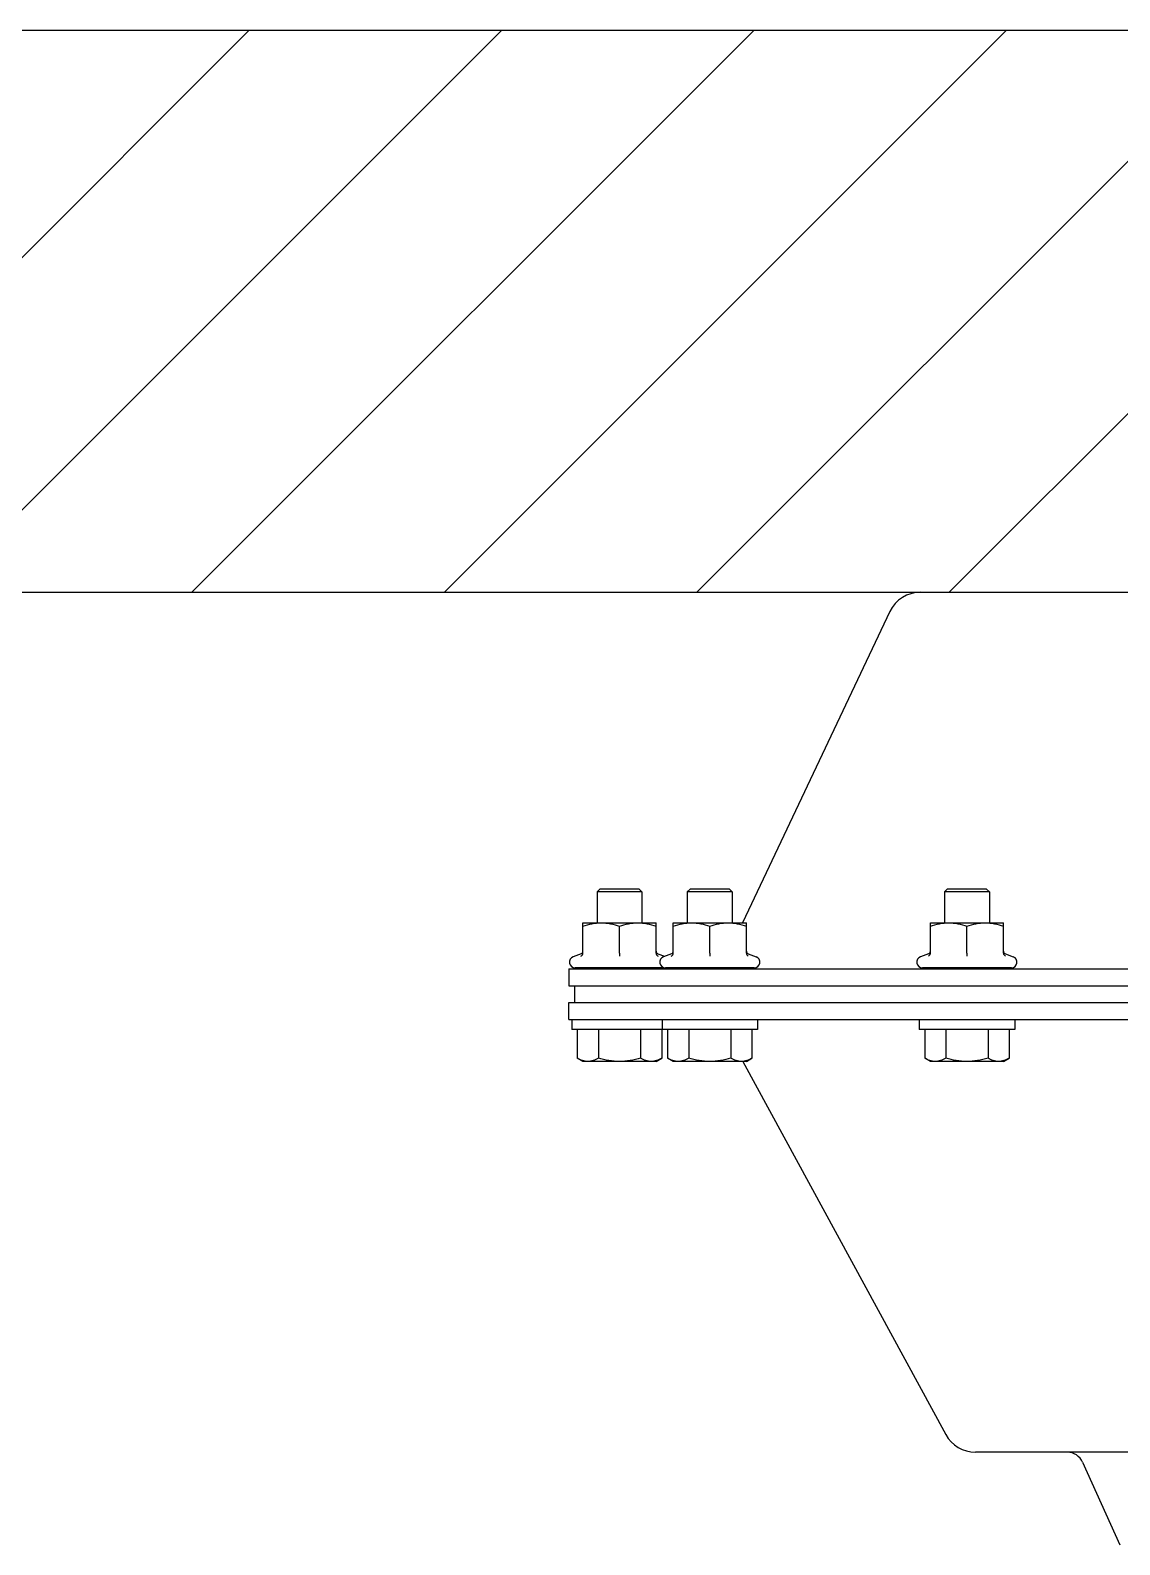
# Model space of a CAD drawing. Header units: millimetres. Extents: x 1186 to 6713, y 237 to 5598.
# Drawn here: x 4354.4 to 4548.2, y 1288.5 to 1558 of the extents above; entities that cross this region are included whole.
import ezdxf

# ---------------------------------------------------------------- set-up
doc = ezdxf.new("R2010")
doc.units = ezdxf.units.MM
doc.header["$LTSCALE"] = 384.175
doc.layers.get('0').update_dxf_attribs({"linetype": 'CONTINUOUS'})
doc.layers.add('02___PRT_ALL_AXES', color=7, linetype='CONTINUOUS')

msp = doc.modelspace()

# ---------------------------------------------------------------- hatches: boundary and pattern name
h = msp.add_hatch()
h.set_pattern_fill('ANSI31', color=256, scale=10)
h.set_pattern_definition([(45, (44.53, 217.525), (-22.45064, 22.45064), [])])
h.paths.add_polyline_path([(4015.6483, 1557.991), (4100.20204, 1557.991), (4100.20204, 1457.991), (4560.23262, 1457.991), (4560.23262, 1557.991)])

# ---------------------------------------------------------------- linework, layer by layer
for p, q in [((3880.20204, 1557.991), (5102.55559, 1557.991)), ((3880.20204, 1457.991), (4560.23262, 1457.991)), ((4450.23266, 1387.991), (4670.23266, 1387.991)), ((4450.23266, 1387.991), (4670.23266, 1387.991))]:
    msp.add_line(p, q)
at = {"linetype": 'Continuous'}
for p, q in [((4455.23266, 1404.691), (4455.73266, 1405.191)), ((4463.23266, 1404.691), (4455.23266, 1404.691)), ((4455.23266, 1404.691), (4455.23266, 1399.191)), ((4462.73266, 1405.191), (4455.73266, 1405.191)), ((4463.23266, 1404.691), (4462.73266, 1405.191)), ((4463.23266, 1404.691), (4463.23266, 1399.191)), ((4471.29408, 1404.691), (4471.79408, 1405.191)), ((4479.29408, 1404.691), (4471.29408, 1404.691)), ((4471.29408, 1404.691), (4471.29408, 1399.191)), ((4478.79408, 1405.191), (4471.79408, 1405.191)), ((4479.29408, 1404.691), (4478.79408, 1405.191)), ((4479.29408, 1404.691), (4479.29408, 1399.191)), ((4517.03313, 1404.691), (4517.53313, 1405.191)), ((4525.03313, 1404.691), (4517.03313, 1404.691)), ((4517.03313, 1404.691), (4517.03313, 1399.191)), ((4524.53313, 1405.191), (4517.53313, 1405.191)), ((4525.03313, 1404.691), (4524.53313, 1405.191)), ((4525.03313, 1404.691), (4525.03313, 1399.191)), ((4452.73266, 1399.191), (4465.73266, 1399.191)), ((4452.73279, 1393.79806), (4452.73266, 1399.191)), ((4459.23292, 1393.79806), (4459.23292, 1398.61045)), ((4465.73279, 1393.79806), (4465.73266, 1399.191)), ((4468.79408, 1399.191), (4481.79408, 1399.191)), ((4468.79421, 1393.79806), (4468.79408, 1399.191)), ((4475.29434, 1393.79806), (4475.29434, 1398.61045)), ((4481.79421, 1393.79806), (4481.79408, 1399.191)), ((4514.53313, 1399.191), (4527.53313, 1399.191)), ((4514.53326, 1393.79806), (4514.53313, 1399.191)), ((4521.03339, 1393.79806), (4521.03339, 1398.61045)), ((4527.53326, 1393.79806), (4527.53313, 1399.191)), ((4452.40352, 1393.6712), (4450.98629, 1393.15537)), ((4466.0618, 1393.6712), (4467.26337, 1393.23387)), ((4468.46494, 1393.6712), (4467.04771, 1393.15537)), ((4482.12322, 1393.6712), (4483.54045, 1393.15537)), ((4514.20399, 1393.6712), (4512.78676, 1393.15537)), ((4527.86227, 1393.6712), (4529.2795, 1393.15537)), ((4467.13266, 1391.191), (4451.33266, 1391.191)), ((4451.33266, 1391.01937), (4451.33266, 1391.191)), ((4451.34933, 1391.191), (4451.34906, 1391.18874)), ((4451.4804, 1391.191), (4451.4804, 1390.991)), ((4452.32973, 1391.191), (4452.32973, 1390.991)), ((4453.85477, 1391.191), (4453.85477, 1390.991)), ((4455.90624, 1391.191), (4455.90624, 1390.991)), ((4458.28332, 1391.191), (4458.28332, 1390.991)), ((4460.75333, 1391.191), (4460.75333, 1390.991)), ((4463.07448, 1391.191), (4463.07448, 1390.991)), ((4465.01957, 1391.191), (4465.01957, 1390.991)), ((4466.3982, 1391.191), (4466.3982, 1390.991)), ((4467.07541, 1391.191), (4467.07541, 1390.991)), ((4467.13266, 1391.01937), (4467.13266, 1391.191)), ((4483.19408, 1391.191), (4467.39408, 1391.191)), ((4467.39408, 1391.01937), (4467.39408, 1391.191)), ((4467.41075, 1391.191), (4467.41048, 1391.18874)), ((4467.54182, 1391.191), (4467.54182, 1390.991)), ((4468.39115, 1391.191), (4468.39115, 1390.991)), ((4469.91619, 1391.191), (4469.91619, 1390.991)), ((4471.96766, 1391.191), (4471.96766, 1390.991)), ((4474.34474, 1391.191), (4474.34474, 1390.991)), ((4476.81475, 1391.191), (4476.81475, 1390.991)), ((4479.1359, 1391.191), (4479.1359, 1390.991)), ((4481.08099, 1391.191), (4481.08099, 1390.991)), ((4482.45962, 1391.191), (4482.45962, 1390.991)), ((4483.13683, 1391.191), (4483.13683, 1390.991)), ((4483.19408, 1391.01937), (4483.19408, 1391.191)), ((4528.93313, 1391.191), (4513.13313, 1391.191)), ((4513.13313, 1391.01937), (4513.13313, 1391.191)), ((4513.1498, 1391.191), (4513.14953, 1391.18874)), ((4513.28087, 1391.191), (4513.28087, 1390.991)), ((4514.1302, 1391.191), (4514.1302, 1390.991)), ((4515.65524, 1391.191), (4515.65524, 1390.991)), ((4517.70671, 1391.191), (4517.70671, 1390.991)), ((4520.08379, 1391.191), (4520.08379, 1390.991)), ((4522.5538, 1391.191), (4522.5538, 1390.991)), ((4524.87495, 1391.191), (4524.87495, 1390.991)), ((4526.82004, 1391.191), (4526.82004, 1390.991)), ((4528.19867, 1391.191), (4528.19867, 1390.991)), ((4528.87588, 1391.191), (4528.87588, 1390.991)), ((4528.93313, 1391.01937), (4528.93313, 1391.191)), ((4451.72711, 1380.191), (4451.72711, 1375.09156)), ((4455.4798, 1380.191), (4455.4798, 1375.09156)), ((4462.98535, 1380.191), (4462.98535, 1375.09156)), ((4466.73821, 1380.191), (4466.73821, 1375.09156)), ((4467.78852, 1380.191), (4467.78852, 1375.09156)), ((4471.54122, 1380.191), (4471.54122, 1375.09156)), ((4479.04677, 1380.191), (4479.04677, 1375.09156)), ((4482.79963, 1380.191), (4482.79963, 1375.09156)), ((4513.52757, 1380.191), (4513.52757, 1375.09156)), ((4517.28027, 1380.191), (4517.28027, 1375.09156)), ((4524.78582, 1380.191), (4524.78582, 1375.09156)), ((4528.53868, 1380.191), (4528.53868, 1375.09156)), ((4452.73266, 1374.511), (4451.72716, 1375.09153)), ((4465.73266, 1374.511), (4452.73266, 1374.511)), ((4465.73266, 1374.511), (4466.73816, 1375.09153)), ((4468.79408, 1374.511), (4467.78858, 1375.09153)), ((4481.79408, 1374.511), (4468.79408, 1374.511)), ((4481.79408, 1374.511), (4482.79957, 1375.09153)), ((4514.53313, 1374.511), (4513.52763, 1375.09153)), ((4527.53313, 1374.511), (4514.53313, 1374.511)), ((4527.53313, 1374.511), (4528.53863, 1375.09153))]:
    msp.add_line(p, q, dxfattribs=at)
for points in [[(4452.40369, 1393.67126), (4452.48863, 1393.71158), (4452.58989, 1393.79126), (4452.6674, 1393.89412), (4452.71606, 1394.01333), (4452.73266, 1394.1411)], [(4465.73266, 1394.1411), (4465.74926, 1394.01333), (4465.79792, 1393.89412), (4465.87543, 1393.79126), (4465.97669, 1393.71158), (4466.06163, 1393.67126)], [(4468.46511, 1393.67126), (4468.55004, 1393.71158), (4468.65131, 1393.79126), (4468.72882, 1393.89412), (4468.77748, 1394.01333), (4468.79408, 1394.1411)], [(4481.79408, 1394.1411), (4481.81068, 1394.01333), (4481.85933, 1393.89412), (4481.93684, 1393.79126), (4482.03811, 1393.71158), (4482.12305, 1393.67126)], [(4514.20416, 1393.67126), (4514.28909, 1393.71158), (4514.39036, 1393.79126), (4514.46787, 1393.89412), (4514.51653, 1394.01333), (4514.53313, 1394.1411)], [(4527.53313, 1394.1411), (4527.54973, 1394.01333), (4527.59838, 1393.89412), (4527.67589, 1393.79126), (4527.77716, 1393.71158), (4527.8621, 1393.67126)]]:
    msp.add_lwpolyline(points, dxfattribs=at)
for centre, radius, start, end in [((4451.33266, 1392.20373), 1.01272, 110, 270), ((4467.39408, 1392.20373), 1.01272, 110, 270), ((4483.19408, 1392.20373), 1.01272, 270, 70), ((4513.13313, 1392.20373), 1.01272, 110, 270), ((4528.93313, 1392.20373), 1.01272, 270, 70), ((4460.1253, 1391.991), 1, 270, 306.8698976), ((4461.40721, 1392.56175), 1.56505, 285.1285844, 286.427399), ((4461.86723, 1391.991), 1, 270, 306.8698976), ((4463.59423, 1392.47901), 1.488, 269.9962147, 271.670534), ((4463.59566, 1392.43245), 1.44142, 271.6677458, 273.9115257), ((4463.69372, 1391.991), 1, 270, 306.8698976), ((4467.13266, 1392.20373), 1.01272, 270, 277.4621701), ((4476.18672, 1391.991), 1, 270, 306.8698976), ((4477.46863, 1392.56175), 1.56505, 285.1285844, 286.427399), ((4477.92865, 1391.991), 1, 270, 306.8698976), ((4479.65565, 1392.47901), 1.488, 269.9962147, 271.670534), ((4479.65708, 1392.43245), 1.44142, 271.6677458, 273.9115257), ((4479.75514, 1391.991), 1, 270, 306.8698976), ((4521.92577, 1391.991), 1, 270, 306.8698976), ((4523.20768, 1392.56175), 1.56505, 285.1285844, 286.427399), ((4523.6677, 1391.991), 1, 270, 306.8698976), ((4525.3947, 1392.47901), 1.488, 269.9962147, 271.670534), ((4525.39613, 1392.43245), 1.44142, 271.6677458, 273.9115257), ((4525.49419, 1391.991), 1, 270, 306.8698976)]:
    msp.add_arc(centre, radius, start, end, dxfattribs=at)
for points, knots in [([(4452.73279, 1398.61045), (4453.25849, 1398.78567), (4454.0623, 1399.00546), (4455.15688, 1399.16352), (4455.70786, 1399.191), (4455.98286, 1399.191)], [0, 0, 0, 0, 0.501596867, 0.751073435, 1, 1, 1, 1]), ([(4455.98286, 1399.191), (4456.25786, 1399.191), (4456.80884, 1399.1636), (4457.90344, 1399.00559), (4458.70722, 1398.78568), (4459.23292, 1398.61045)], [0, 0, 0, 0, 0.248926179, 0.49840194, 1, 1, 1, 1]), ([(4459.23292, 1398.61045), (4459.7586, 1398.78567), (4460.56238, 1399.00546), (4461.65691, 1399.16352), (4462.20787, 1399.191), (4462.48286, 1399.191)], [0, 0, 0, 0, 0.501597416, 0.751073799, 1, 1, 1, 1]), ([(4462.48286, 1399.191), (4462.75785, 1399.191), (4463.30881, 1399.1636), (4464.40336, 1399.00559), (4465.20711, 1398.78568), (4465.73279, 1398.61045)], [0, 0, 0, 0, 0.248925815, 0.49840139, 1, 1, 1, 1]), ([(4468.79421, 1398.61045), (4469.31991, 1398.78567), (4470.12372, 1399.00546), (4471.2183, 1399.16352), (4471.76928, 1399.191), (4472.04428, 1399.191)], [0, 0, 0, 0, 0.501596867, 0.751073435, 1, 1, 1, 1]), ([(4472.04428, 1399.191), (4472.31928, 1399.191), (4472.87026, 1399.1636), (4473.96485, 1399.00559), (4474.76864, 1398.78568), (4475.29434, 1398.61045)], [0, 0, 0, 0, 0.248926179, 0.49840194, 1, 1, 1, 1]), ([(4475.29434, 1398.61045), (4475.82002, 1398.78567), (4476.6238, 1399.00546), (4477.71833, 1399.16352), (4478.26929, 1399.191), (4478.54428, 1399.191)], [0, 0, 0, 0, 0.501597416, 0.751073799, 1, 1, 1, 1]), ([(4478.54428, 1399.191), (4478.81927, 1399.191), (4479.37023, 1399.1636), (4480.46478, 1399.00559), (4481.26853, 1398.78568), (4481.79421, 1398.61045)], [0, 0, 0, 0, 0.248925815, 0.49840139, 1, 1, 1, 1]), ([(4514.53326, 1398.61045), (4515.05896, 1398.78567), (4515.86277, 1399.00546), (4516.95735, 1399.16352), (4517.50833, 1399.191), (4517.78333, 1399.191)], [0, 0, 0, 0, 0.501596867, 0.751073435, 1, 1, 1, 1]), ([(4517.78333, 1399.191), (4518.05833, 1399.191), (4518.60931, 1399.1636), (4519.70391, 1399.00559), (4520.50769, 1398.78568), (4521.03339, 1398.61045)], [0, 0, 0, 0, 0.248926179, 0.49840194, 1, 1, 1, 1]), ([(4521.03339, 1398.61045), (4521.55907, 1398.78567), (4522.36285, 1399.00546), (4523.45738, 1399.16352), (4524.00834, 1399.191), (4524.28333, 1399.191)], [0, 0, 0, 0, 0.501597416, 0.751073799, 1, 1, 1, 1]), ([(4524.28333, 1399.191), (4524.55832, 1399.191), (4525.10928, 1399.1636), (4526.20383, 1399.00559), (4527.00758, 1398.78568), (4527.53326, 1398.61045)], [0, 0, 0, 0, 0.248925815, 0.49840139, 1, 1, 1, 1]), ([(4452.38092, 1393.27712), (4452.42915, 1393.29739), (4452.52197, 1393.35298), (4452.63516, 1393.47301), (4452.71325, 1393.62503), (4452.73281, 1393.7401), (4452.73279, 1393.79806)], [0, 0, 0, 0, 0.236814898, 0.482481017, 0.737629114, 1, 1, 1, 1]), ([(4459.23294, 1393.79829), (4459.23294, 1393.69084), (4459.23204, 1393.51712), (4459.23293, 1393.34339), (4459.23294, 1393.27712)], [0, 0, 0, 0, 0.618489697, 1, 1, 1, 1]), ([(4465.73279, 1393.79806), (4465.73278, 1393.7401), (4465.75235, 1393.62503), (4465.83044, 1393.47302), (4465.94362, 1393.35299), (4466.03644, 1393.29739), (4466.08468, 1393.27712)], [0, 0, 0, 0, 0.262370076, 0.517510589, 0.76317528, 1, 1, 1, 1]), ([(4468.44234, 1393.27712), (4468.49057, 1393.29739), (4468.58339, 1393.35298), (4468.69658, 1393.47301), (4468.77467, 1393.62503), (4468.79422, 1393.7401), (4468.79421, 1393.79806)], [0, 0, 0, 0, 0.236814898, 0.482481017, 0.737629114, 1, 1, 1, 1]), ([(4475.29436, 1393.79829), (4475.29436, 1393.69084), (4475.29346, 1393.51712), (4475.29435, 1393.34339), (4475.29436, 1393.27712)], [0, 0, 0, 0, 0.618489697, 1, 1, 1, 1]), ([(4481.79421, 1393.79806), (4481.7942, 1393.7401), (4481.81377, 1393.62503), (4481.89186, 1393.47302), (4482.00504, 1393.35299), (4482.09786, 1393.29739), (4482.1461, 1393.27712)], [0, 0, 0, 0, 0.262370076, 0.517510589, 0.76317528, 1, 1, 1, 1]), ([(4514.18139, 1393.27712), (4514.22962, 1393.29739), (4514.32244, 1393.35298), (4514.43563, 1393.47301), (4514.51372, 1393.62503), (4514.53327, 1393.7401), (4514.53326, 1393.79806)], [0, 0, 0, 0, 0.236814898, 0.482481017, 0.737629114, 1, 1, 1, 1]), ([(4521.03341, 1393.79829), (4521.03341, 1393.69084), (4521.03251, 1393.51712), (4521.0334, 1393.34339), (4521.03341, 1393.27712)], [0, 0, 0, 0, 0.618489697, 1, 1, 1, 1]), ([(4527.53326, 1393.79806), (4527.53325, 1393.7401), (4527.55282, 1393.62503), (4527.63091, 1393.47302), (4527.74409, 1393.35299), (4527.83691, 1393.29739), (4527.88515, 1393.27712)], [0, 0, 0, 0, 0.262370076, 0.517510589, 0.76317528, 1, 1, 1, 1]), ([(4451.34906, 1391.18874), (4451.34483, 1391.1537), (4451.33815, 1391.09739), (4451.33266, 1391.04077), (4451.33266, 1391.01932)], [0, 0, 0, 0, 0.621958647, 1, 1, 1, 1]), ([(4451.89368, 1391.191), (4451.87177, 1391.15916), (4451.82797, 1391.10367), (4451.74241, 1391.02593), (4451.66638, 1390.991), (4451.62035, 1390.991)], [0, 0, 0, 0, 0.33281063, 0.603700742, 1, 1, 1, 1]), ([(4453.15642, 1391.191), (4453.08017, 1391.12682), (4452.91832, 1391.0279), (4452.7317, 1390.991), (4452.64574, 1390.991)], [0, 0, 0, 0, 0.536927915, 1, 1, 1, 1]), ([(4455.01395, 1391.191), (4454.90772, 1391.12342), (4454.67993, 1391.02368), (4454.43446, 1390.991), (4454.3159, 1390.991)], [0, 0, 0, 0, 0.515026758, 1, 1, 1, 1]), ([(4457.28443, 1391.191), (4457.15964, 1391.12174), (4456.89077, 1391.02188), (4456.60724, 1390.991), (4456.46734, 1390.991)], [0, 0, 0, 0, 0.50499978, 1, 1, 1, 1]), ([(4459.74562, 1391.191), (4459.68058, 1391.15594), (4459.41023, 1391.03613), (4459.11043, 1390.991), (4458.88947, 1390.991)], [0, 0, 0, 0, 0.250617832, 1, 1, 1, 1]), ([(4461.81567, 1391.05095), (4461.77764, 1391.04066), (4461.62324, 1391.00505), (4461.46416, 1390.991), (4461.3452, 1390.991)], [0, 0, 0, 0, 0.248784805, 1, 1, 1, 1]), ([(4464.28136, 1391.191), (4464.19608, 1391.13136), (4464.00543, 1391.03865), (4463.79807, 1391.00151), (4463.69399, 1390.99438)], [0, 0, 0, 0, 0.499372913, 1, 1, 1, 1]), ([(4465.91192, 1391.191), (4465.84687, 1391.12548), (4465.69025, 1391.02071), (4465.50574, 1390.991), (4465.41614, 1390.991)], [0, 0, 0, 0, 0.507493356, 1, 1, 1, 1]), ([(4466.88866, 1391.191), (4466.87414, 1391.15932), (4466.84295, 1391.10311), (4466.78098, 1391.03696), (4466.70938, 1390.99849), (4466.65805, 1390.991), (4466.63286, 1390.991)], [0, 0, 0, 0, 0.304126906, 0.556517708, 0.780208765, 1, 1, 1, 1]), ([(4467.41048, 1391.18874), (4467.40625, 1391.1537), (4467.39957, 1391.09739), (4467.39408, 1391.04077), (4467.39408, 1391.01932)], [0, 0, 0, 0, 0.621958647, 1, 1, 1, 1]), ([(4467.9551, 1391.191), (4467.93319, 1391.15916), (4467.88939, 1391.10367), (4467.80383, 1391.02593), (4467.7278, 1390.991), (4467.68177, 1390.991)], [0, 0, 0, 0, 0.33281063, 0.603700742, 1, 1, 1, 1]), ([(4469.21784, 1391.191), (4469.14159, 1391.12682), (4468.97974, 1391.0279), (4468.79312, 1390.991), (4468.70716, 1390.991)], [0, 0, 0, 0, 0.536927915, 1, 1, 1, 1]), ([(4471.07537, 1391.191), (4470.96914, 1391.12342), (4470.74135, 1391.02368), (4470.49587, 1390.991), (4470.37731, 1390.991)], [0, 0, 0, 0, 0.515026758, 1, 1, 1, 1]), ([(4473.34585, 1391.191), (4473.22106, 1391.12174), (4472.95219, 1391.02188), (4472.66866, 1390.991), (4472.52876, 1390.991)], [0, 0, 0, 0, 0.50499978, 1, 1, 1, 1]), ([(4475.80704, 1391.191), (4475.74199, 1391.15594), (4475.47165, 1391.03613), (4475.17185, 1390.991), (4474.95089, 1390.991)], [0, 0, 0, 0, 0.250617832, 1, 1, 1, 1]), ([(4477.87708, 1391.05095), (4477.83905, 1391.04066), (4477.68466, 1391.00505), (4477.52558, 1390.991), (4477.40662, 1390.991)], [0, 0, 0, 0, 0.248784805, 1, 1, 1, 1]), ([(4480.34278, 1391.191), (4480.2575, 1391.13136), (4480.06685, 1391.03865), (4479.85949, 1391.00151), (4479.75541, 1390.99438)], [0, 0, 0, 0, 0.499372913, 1, 1, 1, 1]), ([(4481.97334, 1391.191), (4481.90829, 1391.12548), (4481.75166, 1391.02071), (4481.56716, 1390.991), (4481.47756, 1390.991)], [0, 0, 0, 0, 0.507493356, 1, 1, 1, 1]), ([(4482.95008, 1391.191), (4482.93556, 1391.15932), (4482.90437, 1391.10311), (4482.8424, 1391.03696), (4482.7708, 1390.99849), (4482.71947, 1390.991), (4482.69428, 1390.991)], [0, 0, 0, 0, 0.304126906, 0.556517708, 0.780208765, 1, 1, 1, 1]), ([(4513.14953, 1391.18874), (4513.1453, 1391.1537), (4513.13862, 1391.09739), (4513.13313, 1391.04077), (4513.13313, 1391.01932)], [0, 0, 0, 0, 0.621958647, 1, 1, 1, 1]), ([(4513.69415, 1391.191), (4513.67224, 1391.15916), (4513.62844, 1391.10367), (4513.54288, 1391.02593), (4513.46685, 1390.991), (4513.42082, 1390.991)], [0, 0, 0, 0, 0.33281063, 0.603700742, 1, 1, 1, 1]), ([(4514.95689, 1391.191), (4514.88064, 1391.12682), (4514.71879, 1391.0279), (4514.53217, 1390.991), (4514.44621, 1390.991)], [0, 0, 0, 0, 0.536927915, 1, 1, 1, 1]), ([(4516.81442, 1391.191), (4516.70819, 1391.12342), (4516.4804, 1391.02368), (4516.23493, 1390.991), (4516.11637, 1390.991)], [0, 0, 0, 0, 0.515026758, 1, 1, 1, 1]), ([(4519.0849, 1391.191), (4518.96011, 1391.12174), (4518.69124, 1391.02188), (4518.40771, 1390.991), (4518.26781, 1390.991)], [0, 0, 0, 0, 0.50499978, 1, 1, 1, 1]), ([(4521.54609, 1391.191), (4521.48104, 1391.15594), (4521.2107, 1391.03613), (4520.9109, 1390.991), (4520.68994, 1390.991)], [0, 0, 0, 0, 0.250617832, 1, 1, 1, 1]), ([(4523.61614, 1391.05095), (4523.5781, 1391.04066), (4523.42371, 1391.00505), (4523.26463, 1390.991), (4523.14567, 1390.991)], [0, 0, 0, 0, 0.248784805, 1, 1, 1, 1]), ([(4526.08183, 1391.191), (4525.99655, 1391.13136), (4525.8059, 1391.03865), (4525.59854, 1391.00151), (4525.49446, 1390.99438)], [0, 0, 0, 0, 0.499372913, 1, 1, 1, 1]), ([(4527.71239, 1391.191), (4527.64734, 1391.12548), (4527.49071, 1391.02071), (4527.30621, 1390.991), (4527.21661, 1390.991)], [0, 0, 0, 0, 0.507493356, 1, 1, 1, 1]), ([(4528.68913, 1391.191), (4528.67461, 1391.15932), (4528.64342, 1391.10311), (4528.58145, 1391.03696), (4528.50985, 1390.99849), (4528.45852, 1390.991), (4528.43333, 1390.991)], [0, 0, 0, 0, 0.304126906, 0.556517708, 0.780208765, 1, 1, 1, 1]), ([(4453.60345, 1374.511), (4453.44431, 1374.511), (4453.12232, 1374.539), (4452.47892, 1374.70122), (4452.02166, 1374.9215), (4451.72716, 1375.09153)], [0, 0, 0, 0, 0.240594631, 0.485881976, 1, 1, 1, 1]), ([(4455.4798, 1375.09156), (4455.1853, 1374.92153), (4454.72798, 1374.70136), (4454.0846, 1374.53908), (4453.7626, 1374.511), (4453.60345, 1374.511)], [0, 0, 0, 0, 0.514108398, 0.759401562, 1, 1, 1, 1]), ([(4459.23257, 1374.511), (4458.59819, 1374.511), (4457.32754, 1374.62288), (4456.08951, 1374.91555), (4455.4798, 1375.09156)], [0, 0, 0, 0, 0.499908745, 1, 1, 1, 1]), ([(4462.98535, 1375.09156), (4462.37563, 1374.91555), (4461.13763, 1374.62274), (4459.86696, 1374.511), (4459.23257, 1374.511)], [0, 0, 0, 0, 0.500091423, 1, 1, 1, 1]), ([(4464.86178, 1374.511), (4464.70263, 1374.511), (4464.38061, 1374.539), (4463.73717, 1374.70124), (4463.27987, 1374.92152), (4462.98535, 1375.09156)], [0, 0, 0, 0, 0.240595263, 0.485882957, 1, 1, 1, 1]), ([(4466.73821, 1375.09156), (4466.4437, 1374.92153), (4465.98636, 1374.70136), (4465.34295, 1374.53908), (4465.02093, 1374.511), (4464.86178, 1374.511)], [0, 0, 0, 0, 0.51410682, 0.759400505, 1, 1, 1, 1]), ([(4469.66487, 1374.511), (4469.50573, 1374.511), (4469.18374, 1374.539), (4468.54034, 1374.70122), (4468.08308, 1374.9215), (4467.78858, 1375.09153)], [0, 0, 0, 0, 0.240594631, 0.485881976, 1, 1, 1, 1]), ([(4471.54122, 1375.09156), (4471.24672, 1374.92153), (4470.7894, 1374.70136), (4470.14602, 1374.53908), (4469.82402, 1374.511), (4469.66487, 1374.511)], [0, 0, 0, 0, 0.514108398, 0.759401562, 1, 1, 1, 1]), ([(4475.29399, 1374.511), (4474.65961, 1374.511), (4473.38896, 1374.62288), (4472.15093, 1374.91555), (4471.54122, 1375.09156)], [0, 0, 0, 0, 0.499908745, 1, 1, 1, 1]), ([(4479.04677, 1375.09156), (4478.43705, 1374.91555), (4477.19905, 1374.62274), (4475.92837, 1374.511), (4475.29399, 1374.511)], [0, 0, 0, 0, 0.500091423, 1, 1, 1, 1]), ([(4480.9232, 1374.511), (4480.76405, 1374.511), (4480.44203, 1374.539), (4479.79859, 1374.70124), (4479.34129, 1374.92152), (4479.04677, 1375.09156)], [0, 0, 0, 0, 0.240595263, 0.485882957, 1, 1, 1, 1]), ([(4482.79963, 1375.09156), (4482.50512, 1374.92153), (4482.04778, 1374.70136), (4481.40437, 1374.53908), (4481.08235, 1374.511), (4480.9232, 1374.511)], [0, 0, 0, 0, 0.51410682, 0.759400505, 1, 1, 1, 1]), ([(4515.40392, 1374.511), (4515.24478, 1374.511), (4514.92279, 1374.539), (4514.27939, 1374.70122), (4513.82213, 1374.9215), (4513.52763, 1375.09153)], [0, 0, 0, 0, 0.240594631, 0.485881976, 1, 1, 1, 1]), ([(4517.28027, 1375.09156), (4516.98577, 1374.92153), (4516.52845, 1374.70136), (4515.88507, 1374.53908), (4515.56307, 1374.511), (4515.40392, 1374.511)], [0, 0, 0, 0, 0.514108398, 0.759401562, 1, 1, 1, 1]), ([(4521.03304, 1374.511), (4520.39866, 1374.511), (4519.12801, 1374.62288), (4517.88998, 1374.91555), (4517.28027, 1375.09156)], [0, 0, 0, 0, 0.499908745, 1, 1, 1, 1]), ([(4524.78582, 1375.09156), (4524.1761, 1374.91555), (4522.9381, 1374.62274), (4521.66742, 1374.511), (4521.03304, 1374.511)], [0, 0, 0, 0, 0.500091423, 1, 1, 1, 1]), ([(4526.66225, 1374.511), (4526.5031, 1374.511), (4526.18108, 1374.539), (4525.53764, 1374.70124), (4525.08034, 1374.92152), (4524.78582, 1375.09156)], [0, 0, 0, 0, 0.240595263, 0.485882957, 1, 1, 1, 1]), ([(4528.53868, 1375.09156), (4528.24417, 1374.92153), (4527.78683, 1374.70136), (4527.14342, 1374.53908), (4526.8214, 1374.511), (4526.66225, 1374.511)], [0, 0, 0, 0, 0.51410682, 0.759400505, 1, 1, 1, 1])]:
    msp.add_open_spline(points, degree=3, knots=knots, dxfattribs=at)
for points in [[(4462.1566, 1391.191), (4462.06044, 1391.13532), (4461.95639, 1391.09202), (4461.84981, 1391.06059)], [(4478.21802, 1391.191), (4478.12185, 1391.13532), (4478.01781, 1391.09202), (4477.91122, 1391.06059)], [(4523.95707, 1391.191), (4523.8609, 1391.13532), (4523.75686, 1391.09202), (4523.65028, 1391.06059)]]:
    msp.add_open_spline(points, degree=3, dxfattribs=at)
at = {"layer": '02___PRT_ALL_AXES', "linetype": 'Continuous'}
for p, q in [((4512.75051, 1457.991), (4827.71472, 1457.991)), ((4507.32791, 1454.55841), (4481.11522, 1399.191)), ((4450.23266, 1390.991), (4890.23266, 1390.991)), ((4450.23266, 1390.991), (4450.23266, 1387.991)), ((4450.23266, 1387.991), (4890.23266, 1387.991)), ((4451.23266, 1387.991), (4451.23266, 1384.991)), ((4450.22806, 1384.991), (4890.23726, 1384.991)), ((4450.22806, 1381.991), (4450.22806, 1384.991)), ((4450.22806, 1381.991), (4890.23726, 1381.991)), ((4450.73266, 1381.991), (4450.73266, 1380.191)), ((4483.79408, 1380.191), (4450.73266, 1380.191)), ((4466.79408, 1381.991), (4466.79408, 1380.191)), ((4483.79408, 1381.991), (4483.79408, 1380.191)), ((4512.53313, 1381.991), (4512.53313, 1380.191)), ((4529.53313, 1380.191), (4512.53313, 1380.191)), ((4529.53313, 1381.991), (4529.53313, 1380.191)), ((4481.14782, 1374.511), (4517.26837, 1308.12345)), ((4817.92654, 1304.991), (4522.53877, 1304.991)), ((4541.60795, 1303.21982), (4548.20214, 1288.53337))]:
    msp.add_line(p, q, dxfattribs=at)
for centre, radius, start, end in [((4512.75086, 1451.99102), 5.99999, 90.000028, 154.665674), ((4522.53877, 1310.991), 6, 208.55, 270), ((4538.87116, 1301.991), 3, 24.18, 90)]:
    msp.add_arc(centre, radius, start, end, dxfattribs=at)

doc.saveas('drawing.dxf')
